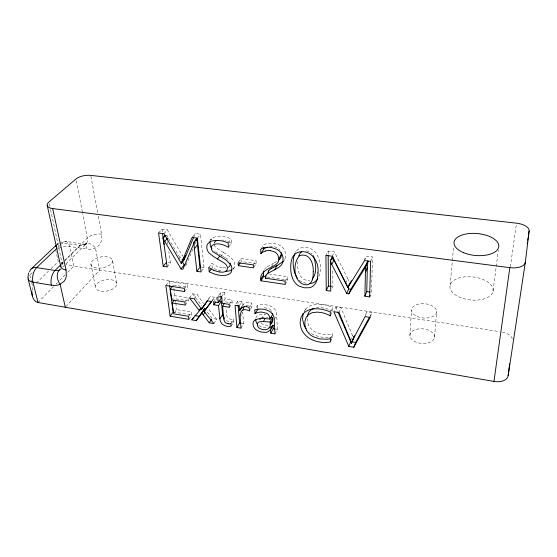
<?xml version="1.0" encoding="UTF-8"?>
<svg xmlns="http://www.w3.org/2000/svg" width="557" height="557" viewBox="0 0 557 557"><rect width="100%" height="100%" fill="white"/><g stroke="black" fill="none" stroke-linecap="round" stroke-linejoin="round"><path stroke-width="0.42" stroke-dasharray="2.79 2.09" d="M371.484 292.265L372.508 256.909L366.485 256.116L364.222 259.708M297.765 261.477C296.951 269.01 299.179 281.027 309.017 280.401A6.844 5.473 27.6 0 0 309.943 280.255M409.924 335.425L411.505 310.2M434.509 337.347A12.345 7.318 5.5 0 0 416.727 329.229A12.345 7.318 5.5 0 0 415.445 341.838A12.345 7.318 5.5 0 0 434.509 337.347L436.646 311.335M32.048 290.343L32.668 286.653L31.846 283.339M450.126 285.198L452.305 261.303M452.381 260.446L453.628 246.793M493.049 291.165A21.695 11.572 6.3 0 0 462.498 277.156A21.695 11.572 6.3 0 0 459.065 296.93A21.695 11.572 6.3 0 0 493.049 291.165L498.299 250.385M510.379 266.831L516.374 224.032M255.837 317.936C257.132 313.828 262.41 314.141 265.849 314.35M318.869 276.606C323.631 264.338 317.295 244.196 301.281 247.851A11.495 9.33 28.4 0 0 298.803 248.875L296.31 251.068M370.175 317.399L371.972 312.665L366.91 311.885L364.939 315.624M365.072 316.599L366.91 311.885M350.555 340.355L352.449 335.579L341.044 307.896L335.934 307.109L333.866 311.725M370.628 261.379L372.508 256.909M186.045 265.167L193.182 248.443M194.88 244.46L196.245 241.272M193.906 236.648L195.256 233.508L200.485 234.198L204.064 267.806L201.042 271.941M330.767 341.169L332.459 337.229L332.452 333.887A18.854 14.538 25 0 1 329.507 334.499L321.953 334.228L315.304 332.021A13.389 10.277 25.2 0 1 312.324 329.96L311.788 329.479A14.872 11.425 25.1 0 1 310.319 327.906A14.607 11.224 25.1 0 1 308.787 325.636L307.394 321.869L307.081 318.374M364.563 260.565L366.485 256.116M330.405 338.607L332.452 333.887M339.018 312.533L341.044 307.896M242.56 305.73L243.061 304.77A8.773 6.628 30.9 0 1 245.352 302.764A7.095 5.361 31 0 1 249.076 302.34A11.467 8.64 30.9 0 1 251.096 302.792L251.778 303.071L252.029 306.656L249.842 310.333M330.642 315.109L332.376 311.252L332.362 307.38C326.806 304.811 320.456 303.614 314.364 304.484A19.356 14.907 25.2 0 0 310.082 305.842L308.571 306.677A21.417 16.48 25 0 0 306.538 308.216L305.953 308.787A19.683 15.157 25.2 0 0 304.066 311.328M345.702 283.13L347.735 278.611L334.353 251.875L328.164 251.054L325.942 255.398M330.273 311.997L332.362 307.38M332.16 288.129L332.863 286.625L332.814 269.24M332.181 256.234L334.353 251.875M274.97 333.922L277.386 329.361L276.662 314.858C276.766 307.373 268.551 304.199 262.18 304.693A17.358 13.103 29.4 0 0 257.355 305.633L254.765 310.054M274.211 319.363L276.662 314.858M369.932 316.383L371.972 312.665M304.206 311.565L305.41 309.386L304.219 311.544M285.226 284.404L287.677 280.018L287.551 276.732L269.692 274.141M285.087 281.097L287.551 276.732M261.665 318.75L264.199 314.28M283.868 260.836L284.704 259.409M240.979 328.17L243.618 323.721L242.713 312.045M249.146 307.471L251.778 303.071M240.067 316.905L242.741 312.498M271.468 266.775L273.619 263.21L277.247 261.254M231.099 326.298L233.801 321.876L233.557 319.043A5.034 3.746 32 0 1 230.87 319.3L228.342 318.388A2.792 2.075 32 0 1 227.764 317.901A2.604 1.936 32 0 1 227.528 317.615L226.65 315.353L225.919 307.777M230.842 323.457L233.557 319.043M242.692 305.438L243.36 304.345M239.183 305.96L241.884 301.595L237.776 300.947L235.047 305.299M223.775 318.91L226.539 314.531M229.407 307.29L232.165 302.945L231.914 300.021L225.105 298.942L222.765 302.542M253.964 267.137L256.213 263.607L256.025 260.676L240.909 258.559L238.097 262.744M229.143 304.359L231.914 300.021M253.317 264.902L256.025 260.676M213.881 323.589L216.694 319.224L208.04 308.46M261.08 248.735L263.809 244.927A13.793 11.056 31.5 0 1 267.116 243.486L271.9 243.11A20.901 16.668 31.1 0 1 274.107 243.353L279.322 245.052A11.049 8.877 31.4 0 1 282.531 247.392L282.914 247.788A9.65 7.756 31.4 0 1 284.69 250.392L285.567 253.379L285.476 257.111A13.096 10.506 31.6 0 1 284.105 260.432M295.502 252.224L295.892 251.625M221.665 296.603L224.499 292.314L220.558 292.787L217.696 297.062M233.209 269.149L234.142 267.743M213.596 301.866L216.464 297.577L216.75 300.488M211.737 301.574L214.619 297.285L210.247 296.596L207.845 300.084M207.336 300.871L210.247 296.596M188.914 319.37L191.88 315.074L191.517 312.052L176.68 309.595L174.049 313.229M188.538 316.334L191.517 312.052M194.177 298.761L197.171 294.535L203.472 303.481M228.976 246.702L231.399 243.291L231.037 238.883C226.309 236.655 220.739 235.764 215.594 236.788A15.192 11.878 35.8 0 0 213.101 237.742L210.936 239.517A8.376 6.559 36.4 0 0 210.469 240.248M185.279 305.097L188.308 300.864L187.932 297.772L174.835 295.676L171.709 299.861M220.6 256.68L223.538 252.565L230.361 256.972L233.648 260.69A8.689 6.74 34.7 0 1 234.748 264.046L234.323 267.346A8.397 6.51 34.7 0 1 233.132 269.101M189.547 298.023L192.569 293.804L197.171 294.535M184.889 301.991L187.932 297.772M228.112 242.949L231.037 238.883M208.778 267.437L211.764 263.301L216.722 266.121M184.659 291.562L187.73 287.384L187.34 284.202L169.056 281.382L165.861 285.49M184.263 288.366L187.34 284.202M212.064 300.564L214.619 297.285M197.352 238.173L200.485 234.198M178.881 259.116L182.076 255.078M192.088 237.47L195.256 233.508M167.128 266.921L170.372 262.876L168.882 251.715M163.974 233.703L167.33 229.818L182.696 256.15M158.55 232.979L161.941 229.108L167.33 229.818M65.872 306.608L99.668 270.082L95.456 248.018A10.256 7.032 63.1 0 0 84.49 244.934A10.416 7.373 43.2 0 1 80.257 245.463L62.572 242.915A10.228 7.081 42.7 0 0 56.939 244.558L59.216 242.901L58.088 243.639M38.001 302.514L53.757 286.465M56.18 283.993L57.392 282.761M59.815 280.289L65.273 274.733M67.696 272.262L73.754 266.093L499.545 331.624M62.816 267.047L65.26 264.603M65.872 263.99L86.077 243.806A10.625 7.52 43.2 0 0 87.623 240.178L82.701 213.498M61.159 264.394L63.623 261.95M64.243 261.337L80.257 245.47A10.137 5.236 -81.3 0 1 87.073 249.042L69.618 246.507A10.325 4.964 -11.1 0 0 58.297 248.499M36.33 283.074L48.515 271.127M50.952 268.732L58.262 261.567L55.749 250.267M57.629 247.621L62.572 242.915A10.061 5.403 -81.3 0 1 69.618 246.507L73.754 266.093L66.088 264.338M32.257 272.686L29.786 275.047A10.924 5.41 -12.6 0 0 29.298 275.548M267.235 266.699L273.619 263.21M84.49 244.934L87.7 243.11L85.52 244.147L86.126 243.848M245.867 305.654L246.145 305.549A5.466 4.129 31 0 1 247.663 305.32L252.029 306.656M261.442 317.49L268.008 317.198M332.459 337.229L329.472 337.709M85.778 244.015C77.695 244.732 69.548 240.387 61.437 241.898M316.091 307.77L319.997 307.534L324.599 308.181A20.7 15.881 24.9 0 1 332.383 311.238M225.968 267.931L222.32 267.729M328.157 337.779L319.391 336.839L313.02 334.478A17.323 13.298 25.3 0 1 309.219 331.916M266.065 327.92L262.389 327.203L259.625 325.956A7.875 5.925 29.7 0 1 258.309 324.989M256.213 263.607L241.132 261.477L240.909 258.559M222.278 240.004L223.622 240.22M168.026 262.535L170.372 262.876M201.585 267.444L204.064 267.806M267.04 277.003L287.677 280.018M173.436 285.163L187.73 287.384M225.376 301.859L232.165 302.945M188.308 300.864L175.239 298.761L175.685 302.089M173.22 311.962L191.88 315.074M216.694 319.224L212.085 318.451L206.64 311.154M242.003 323.45L243.618 323.721M275.729 329.083L277.386 329.361M306.489 250.894L309.483 251.834L311.878 253.769M225.529 240.645L226.135 240.812M216.757 269.665L213.046 268.175M63.38 263.51L61.249 262.779M227.869 241.404L228.419 241.634M228.955 241.877L231.399 243.291M223.538 252.565L215.914 247.593A5.319 4.164 36.2 0 1 214.626 245.491L214.473 244.969M221.609 255.524L218.483 253.72M222.139 255.823L223.984 256.895M212.816 268.049L212.203 267.673L211.764 263.301M224.387 257.125L225.112 257.564M225.439 257.759L226.685 258.559A8.536 6.6 34.9 0 1 229.185 260.864A5.535 4.289 34.8 0 1 229.31 261.024M217.864 253.344L215.176 251.569M214.285 250.901L214.717 251.228M261.031 322.928L261.365 323.255A5.201 3.92 29.6 0 0 263.057 324.355L265.167 325.023A9.935 7.506 29.6 0 0 266.267 325.184L267.764 325.197A7.457 5.626 29.5 0 0 269.414 324.856M271.148 310.458L270.786 310.012A4.616 3.509 29.6 0 0 269.456 308.912L264.54 307.659A14.169 10.694 29.4 0 0 262.215 307.722M192.569 293.804L201.878 305.765M168.423 238.368L181.136 259.743M167.901 237.491L167.379 236.433A33.768 26.29 38.6 0 1 166.473 234.107L166.724 235.966M271.461 310.945L271.732 311.467M347.735 278.611L349.35 282.051M335.934 307.109L337.612 311.029M31.645 282.51L29.786 275.047A10.736 7.144 42.1 0 1 29.528 273.118M49.294 203.709L50.409 208.784M50.59 209.627L62.495 265.181A11.161 7.596 42.5 0 1 62.21 266.754M90.93 264.178L95.484 287.266M76.274 180.656L82.533 212.656M90.916 176.235L97.656 212.844M98.283 216.248L101.757 235.284L101.666 239.67A21.131 15.067 43.4 0 1 99.264 245.08L95.456 248.018A20.623 14.705 43.3 0 1 87.066 249.042M112.542 260.467A10.966 5.507 -10.1 0 1 97.176 268.042A10.966 5.507 -10.1 0 1 95.519 258.643A10.966 5.507 -10.1 0 1 112.542 260.467L116.671 283.52A10.757 5.667 -10.5 0 1 101.646 291.255A10.757 5.667 -10.5 0 1 99.94 281.591A10.757 5.667 -10.5 0 1 116.671 283.52M161.941 229.108L162.4 232.513M169.056 281.382L169.523 284.78M173.861 288.394L174.835 295.676M175.796 302.924L176.68 309.595M167.511 241.411L167.97 244.85M220.558 292.787L220.857 295.941M224.499 292.314L225.105 298.942M237.776 300.947L238.055 304.345M241.884 301.595L242.253 306.253M257.355 305.633L257.592 309.232M332.759 259.659L332.766 260.161M328.164 251.054L328.184 254.458M101.576 234.128A10.548 5.041 -9.7 0 0 87.484 237.923L62.293 262.862A11.161 5.528 -11.2 0 0 61.416 263.914M502.351 332.083A12.421 7.095 9.1 0 1 512.336 338.74M264.596 269.386A13.765 10.841 30.3 0 1 267.29 266.768M269.553 246.486A12.296 9.838 31.4 0 1 273.048 246.382L276.69 247.468A7.499 6.023 31.5 0 1 278.932 248.979L279.203 249.244A6.607 5.312 31.5 0 1 279.927 250.086M221.052 270.834A31.018 24.327 36.1 0 1 216.764 269.63M222.32 267.764A21.639 16.912 35.8 0 1 216.729 266.093M352.47 335.572A17.713 13.472 23.7 0 1 352.699 336.233M299.311 280.227A10.506 8.397 27.8 0 0 301.636 281.793L305.793 283.221A16.362 13.131 27.9 0 0 306.566 283.353M233.801 321.876A6.322 4.7 32 0 1 233.021 322.037L229.185 321.751L225.787 320.338A5.389 3.996 32.1 0 1 224.763 319.488M211.528 238.856L210.504 240.213L211.528 238.856M86.077 243.806L85.346 244.439L86.077 243.806M85.952 244.147L84.671 244.245L85.952 244.147M417.172 316.453A12.609 7.157 4.9 0 0 436.632 312.004A12.609 7.157 4.9 0 0 418.432 304.122A12.609 7.157 4.9 0 0 417.172 316.453"/><path stroke-width="0.84" d="M364.884 296.199L365.441 272.47A60.386 49.051 15.4 0 1 365.503 270.987L366.06 265.578L367.961 261.094L367.404 266.483A59.857 48.835 15.1 0 0 367.342 267.952L366.75 291.576L364.884 296.199L369.653 296.902L370.266 295.356M31.972 291.562C31.784 295.795 33.225 301.511 38.001 302.514L493.948 381.42A13.152 7.937 10.4 0 0 508.144 375.683L525.335 262.291L529.136 230.918A13.591 6.329 6 0 0 516.492 223.176L90.763 175.378A11.043 4.595 -8.8 0 0 75.947 178.971L48.919 202.024A11.711 5.062 -10 0 0 52.671 208.562L66.074 270.027L66.353 275.778A22.677 15.297 42.4 0 1 64.013 281.341L60.121 284.3A22.127 14.928 42.4 0 1 51.348 285.17L32.967 282.162A10.924 5.41 -12.6 0 1 28.101 277.776M369.653 296.902L370.628 261.379L364.563 260.565L347.874 287.558L347.241 286.361A38.635 30.44 26.6 0 0 346.886 285.56L332.181 256.234L325.942 255.398L326.235 290.476L330.747 291.144L330.371 260.732L332.696 256.373A36.4 30.148 21.7 0 0 333.399 258.831L348.71 288.937L346.705 293.504L348.835 293.824L365.002 267.917A31.826 26.144 25.3 0 0 365.712 266.114L366.06 265.578M259.924 319.697L260.37 318.298M508.144 375.683L509.655 363.756M493.948 381.42L509.843 267.659A14.454 7.171 6.8 0 0 525.335 262.291M527.194 243.785L527.451 242.072M527.716 240.352L528.099 237.783M528.363 236.064L529.136 230.918M196.635 240.074A33.232 25.42 40.4 0 0 196.913 238.73L197.011 238.201L193.773 242.727A29.737 22.663 40.1 0 1 193.397 244.439L182.905 269.254L181.046 268.982L163.849 239.914A38.036 29.542 38.3 0 1 163.117 238.013L165.352 235.409M242.803 309.991L243.952 307.144A8.898 6.705 30.8 0 1 244.377 306.663M210.01 241.48L210.393 246.11A8.146 6.378 36.3 0 0 211.959 248.749M307.276 316.292L308.279 313.257A15.895 12.247 25.1 0 1 310.604 310.319L312.212 309.17A14.217 10.959 25.2 0 1 314.044 308.32M214.368 243.012L214.424 242.748A4.776 3.739 36.3 0 1 214.995 241.613L216.896 240.352M263.733 271.531L263.482 273.557A20.324 16.049 29.7 0 0 263.503 274.873L263.6 276.502L260.982 280.812L285.226 284.404L285.087 281.097L265.397 278.208M196.635 240.074L196.44 240.756M303.133 313.507L302.528 319.433L304.289 325.824A18.04 13.855 25.2 0 0 306.099 328.679M28.463 273.048L27.954 277.477M162.519 233.362L167.128 266.921L163.194 266.337L158.55 232.979L163.974 233.703L180.196 261.407A36.17 26.555 38.6 0 1 180.6 262.166L181.29 263.301L192.088 237.47L197.352 238.173L201.042 271.941L196.886 271.322L194.344 248.756A54.969 43.397 33.8 0 1 194.212 247.35L193.996 242.204L197.143 238.215L197.338 243.332A54.523 43.258 33.8 0 0 197.47 244.732L199.935 267.2L196.886 271.322M181.29 263.301L184.458 259.249L193.571 237.435M246.424 306.754A10.674 8.007 30.9 0 1 248.749 307.283C251.576 313.967 247.914 309.191 245.01 309.713A5.507 4.136 31 0 0 243.479 309.943L241.933 310.841A8.968 6.726 30.8 0 0 241.278 311.537L240.025 315.589L240.979 328.17L236.913 327.488L235.047 305.299L239.183 305.96L239.559 310.639L240.234 309.379A8.968 6.74 30.9 0 1 242.664 307.137A7.144 5.375 31.1 0 1 246.417 306.726M354.161 336.184A16.445 12.526 21 0 0 353.347 338.496L351.335 343.272A17.852 13.507 23.8 0 0 350.569 340.355L339.018 312.533L333.866 311.725L348.828 346.412L353.779 347.248L355.645 342.437L369.521 317.128M351.335 343.272L354.329 335.843M348.828 346.412L350.729 341.615L337.953 311.816M298.733 255.879L300.258 253.024L301.657 251.764M294.82 253.532L293.623 257.48L293.163 262.361A58.896 47.846 23.4 0 0 293.233 265.578L294.5 272.686L297.341 278.159M365.441 272.47L367.342 267.952M364.529 268.787L367.815 261.073L367.62 261.637A35.516 29.319 25.7 0 1 367.077 263.043L350.819 289.243L348.835 293.824M350.033 283.631L351.363 280.61M347.693 287.53L348.696 285.261M347.874 287.558L349.873 283.012M326.235 290.476L328.386 285.971L328.191 255.315M346.705 293.504L331.77 264.491L333.928 260.091M331.77 264.491L331.081 262.758A41.058 33.9 21.4 0 1 330.524 260.753L332.696 256.373M205.742 309.936L204.691 308.682A10.332 7.61 34.6 0 1 204.51 308.961L196.308 320.623L191.831 319.864L193.307 317.713M272.895 325.191L270.444 329.73L268.049 331.735A9.163 6.865 29.6 0 1 265.995 332.369L261.254 332.09L257.09 330.454A7.937 5.939 29.7 0 1 255.461 329.222L254.918 328.665A6.844 5.117 29.7 0 1 253.707 326.862C249.473 316.808 264.993 318.242 269.985 319.14L269.477 316.508L268.286 314.489A4.658 3.523 29.6 0 0 266.942 313.375L261.992 312.108A14.28 10.715 29.5 0 0 256.965 312.762L255.009 313.668L254.765 310.054A17.497 13.138 29.5 0 1 259.611 309.121C266.023 308.641 274.288 311.836 274.211 319.363L274.97 333.922L270.793 333.218L273.236 328.665L273.055 325.218L270.514 327.196A9.093 6.851 29.5 0 1 269.017 327.725M270.793 333.218L270.605 329.758L273.055 325.218M272.61 317.455L270.138 321.96L261.901 321.521L258.706 322.05A3.419 2.555 29.7 0 0 257.94 322.621L257.397 323.944L257.515 325.775A4.059 3.036 29.6 0 0 258.497 327.425L258.838 327.76A5.243 3.927 29.6 0 0 260.537 328.86L262.667 329.542A10.012 7.526 29.7 0 0 263.774 329.702L265.278 329.723A7.513 5.64 29.6 0 0 267.813 328.978L268.084 328.811A8.515 6.392 29.6 0 0 268.836 328.226A7.861 5.897 29.6 0 0 270.075 326.186L270.27 324.216L272.735 319.697L272.61 317.455L270.514 317.337M353.779 347.248L370.175 317.399L365.072 316.599L352.442 340.626A16.578 12.56 21.1 0 0 351.46 343.293M269.985 319.14L272.464 314.642L272.296 313.257M263.398 321.563L265.076 318.576M255.009 313.668L258.065 308.975M266.037 275.2L266.594 274.483A15.095 11.822 29.8 0 1 268.571 272.916L274.573 269.818L277.128 265.522L283.332 261.372M236.913 327.488L239.58 323.046L238.124 305.194M260.982 280.812C258.511 270.312 271.447 268.752 277.108 263.503A10.395 8.299 31.8 0 0 278.792 259.186L281.334 254.201L281.132 252.697M260.878 279.175L263.503 274.873M239.559 310.639L241.801 306.984M239.663 310.653L241.905 306.998M317.553 279.21L317.922 278.611M274.573 269.818L278.674 267.492L281.09 265.348A13.201 10.548 31.6 0 0 282.963 261.386L283.047 257.633L282.155 254.633A9.727 7.784 31.4 0 0 280.366 252.015L279.976 251.611A11.14 8.912 31.4 0 0 276.738 249.251L271.482 247.538A21.069 16.724 31.1 0 0 269.261 247.28L264.45 247.649A13.911 11.091 31.6 0 0 261.115 249.09L260.634 249.432L260.878 253.532L263.558 249.348A16.717 13.354 31 0 1 267.367 247.071M230.842 323.457C232.833 328.755 225.132 326.012 223.03 324.738A5.431 4.003 32.1 0 1 221.561 323.394L220.28 321.048L219.834 318.848L222.619 314.482L221.359 301.226L219.054 300.857M228.14 323.721L225.592 322.788A2.813 2.082 32 0 1 225.146 322.426A2.625 1.943 32.1 0 1 224.77 322.009L223.837 319.467L222.57 306.19L224.443 303.3M196.308 320.623L201.794 312.95L209.237 322.809L211.611 319.175M219.834 318.848L218.532 305.535L221.359 301.226M268.634 270.904L269.783 269.616A17.044 13.417 29.6 0 1 271.148 268.606M218.532 305.535L213.888 304.79L213.596 301.866L218.24 302.611L221.08 298.308L220.934 296.728M213.888 304.79L215.796 301.922M238.326 265.675L238.097 262.744L253.317 264.902L253.512 267.847L238.326 265.675L240.192 262.876M203.249 314.802L205.185 311.927M209.237 322.809L213.881 323.589L204.05 311.419L211.549 301.219M200.805 314.399L204.704 308.648M201.919 312.971L204.83 308.669M191.831 319.864L199.462 310.722L189.547 298.023L194.177 298.761L201.516 309.149L204.537 304.881M201.516 309.149L207.364 300.78M199.462 310.722L201.418 307.861M202.254 308.251L201.655 309.107M205.178 303.962L204.607 304.783M202.525 307.854L207.336 300.871L211.737 301.574L204.05 311.419M219.409 271.907C222.452 272.652 228.015 272.248 227.423 267.861A5.577 4.303 34.8 0 0 226.309 265.028A8.606 6.621 34.8 0 0 223.775 262.716L213.728 256.714L209.209 253.129A8.216 6.392 36.3 0 1 207.35 250.163L206.939 248.694A11.203 8.738 36.1 0 1 206.793 247.399L206.953 245.512A8.418 6.552 36.3 0 1 207.636 243.903L210.059 241.766A15.192 11.822 35.7 0 1 212.029 240.958C217.355 239.67 223.19 240.659 228.112 242.949L228.488 247.385C223.851 244.62 216.75 241.954 211.973 245.658A4.811 3.753 36.3 0 0 211.402 246.8L211.611 249.55A5.361 4.178 36.2 0 0 212.913 251.667L226.511 260.37L230.793 264.86A8.759 6.761 34.7 0 1 231.914 268.237L231.489 271.551A8.466 6.531 34.6 0 1 230.292 273.306C226.957 276.126 222.159 275.624 218.142 275.005A34.708 27.14 36.2 0 1 213.818 273.821L209.23 271.83L211.214 269.059M217.536 259.005L219.5 256.262M174.202 300.153L172.134 302.952L173.61 313.835L188.538 316.334L188.914 319.37L170.136 316.195L173.22 311.962L169.634 285.63M172.134 302.952L185.279 305.097L184.889 301.991L171.709 299.861L170.275 289.299L172.907 285.852M181.046 268.982L184.2 264.902L185.432 265.083M194.344 248.756L197.47 244.732M181.136 263.28L184.458 259.249M182.633 259.541L185.808 255.503M163.194 266.337L166.459 262.305M317.149 279.774L314.211 282.329A11.391 9.114 27.6 0 1 311.767 283.248L309.685 283.527M199.127 310.346L200.764 308.39M164.656 241.55L167.427 238.285M164.078 244.495L162.992 237.999L165.22 235.395M60.546 265.007L55.004 270.5A10.653 5.751 -79.8 0 0 51.348 285.177M312.282 279.106C317.406 272.665 316 262.793 313.145 255.607M57.016 248.206L36.651 267.611A10.736 7.144 42.1 0 0 29.612 271.92M60.978 268.885L59.369 270.02A10.945 7.45 42.5 0 1 55.004 270.493L36.651 267.611A10.569 5.939 -79.6 0 0 32.967 282.162L38.001 302.514M31.241 268.857L56.334 245.136M278.897 259.994L279.656 259.235A10.311 8.271 31.8 0 0 281.341 254.932L281.334 254.201M271.148 268.606L277.128 265.522M228.516 267.332L229.957 265.919L230.292 263.684A5.535 4.289 34.8 0 0 230.208 263.12M232.06 269.908L229.212 270.967L225.529 271.273M52.671 208.562L509.843 267.659M263.6 276.502L266.183 276.878M328.386 285.971L331.373 286.402M348.71 288.937L350.819 289.243M366.75 291.576L369.904 292.035M270.43 250.615L274.448 251.855A7.499 5.995 31.5 0 1 276.356 253.198L276.634 253.47A6.663 5.326 31.5 0 1 277.943 255.238L278.785 258.448M170.275 289.299L184.659 291.562L184.263 288.366L165.861 285.49L170.136 316.195M222.57 306.19L229.407 307.29L229.143 304.359L222.292 303.259L221.665 296.603L217.696 297.062L218.24 302.611M194.783 315.561L199.232 316.306M239.58 323.046L241.195 323.311M273.236 328.665L274.9 328.943M350.729 341.615L355.645 342.437M213.777 270.284L208.778 267.437L209.23 271.83M257.731 324.453L257.473 324.174A6.788 5.104 29.7 0 1 256.269 322.378L255.649 319.265M224.332 319.008L223.065 316.668L222.619 314.482M182.007 261.212L184.2 264.902M306.566 330.266C304.554 326.506 304.15 321.723 306.037 317.831A16.028 12.282 25.2 0 1 308.369 314.893L309.984 313.737A14.336 10.994 25.3 0 1 313.18 312.491L317.817 312.122L322.454 312.776A20.867 15.923 25 0 1 330.301 315.868M183.775 258.121L184.304 259.221M28.101 278.904L32.417 296.143M65.287 307.234L60.121 284.3A10.743 7.756 63.5 0 1 59.369 270.02M47.254 205.603L60.81 266.754M332.55 256.352L332.745 259.186M263.468 247.712L263.558 249.348M270.138 321.96L270.27 324.216M272.735 319.697L272.533 321.668A7.798 5.883 29.5 0 1 271.301 323.701A8.446 6.378 29.6 0 1 271.071 323.902M330.294 315.882L330.273 311.997C324.675 309.4 318.284 308.181 312.15 309.044A19.516 14.948 25.2 0 0 307.84 310.395L306.315 311.231A21.591 16.529 25.1 0 0 304.275 312.769L303.683 313.34A19.843 15.199 25.2 0 0 301.434 316.585C299.485 320.964 299.924 326.2 302.04 330.44A18.186 13.897 25.3 0 0 304.428 333.998A19.042 14.559 25.3 0 0 306.322 335.962L307.018 336.567A17.462 13.333 25.3 0 0 310.848 339.15C316.815 342.109 323.861 343.286 330.426 341.963L330.405 338.607A19.008 14.579 25.1 0 1 327.446 339.213L319.836 338.928L313.138 336.693A13.493 10.305 25.3 0 1 310.138 334.618L309.595 334.13A14.99 11.46 25.2 0 1 308.585 333.086A14.726 11.251 25.2 0 1 306.566 330.266M66.074 270.027A11.161 5.528 -11.2 0 1 60.859 265.041M55.839 246.466A10.228 7.081 42.7 0 1 56.487 245.136M263.593 271.468A13.765 10.841 30.3 0 1 263.774 270.967M265.438 278.215A7.791 6.113 30.4 0 1 265.988 275.172M268.001 273.278A7.728 6.099 30.4 0 1 268.592 270.876M260.892 253.546A16.856 13.396 31 0 1 265.32 251.04M265.341 251.075A12.393 9.873 31.4 0 1 270.43 250.58M219.409 271.941A21.814 16.961 35.8 0 1 213.784 270.249M230.863 323.485A5.076 3.753 32 0 1 228.14 323.708M313.25 271.684C313.194 275.938 313.201 281.362 309.288 284.049A6.907 5.493 27.7 0 1 306.719 284.836C293.428 284.62 292.091 263.781 299.241 256.046A7.171 5.793 28.4 0 1 301.936 255.134C310.743 254.257 313.598 264.735 313.25 271.684M317.915 272.972C317.88 278.034 316.759 284.098 311.948 286.785A11.488 9.149 27.7 0 1 309.49 287.704L304.247 287.795L299.29 286.221A10.597 8.425 27.8 0 1 296.944 284.641C292.71 281.02 291.109 275.283 290.789 269.915A59.397 48.034 23.5 0 1 290.719 266.678C290.782 261.755 291.805 255.914 296.366 253.136A11.593 9.358 28.4 0 1 298.858 252.112C310.973 248.986 319.641 261.922 317.915 272.972M463.57 252.676A22.482 11.015 5.2 0 0 498.738 246.988A22.482 11.015 5.2 0 0 466.919 233.843A22.482 11.015 5.2 0 0 463.57 252.676"/></g></svg>
